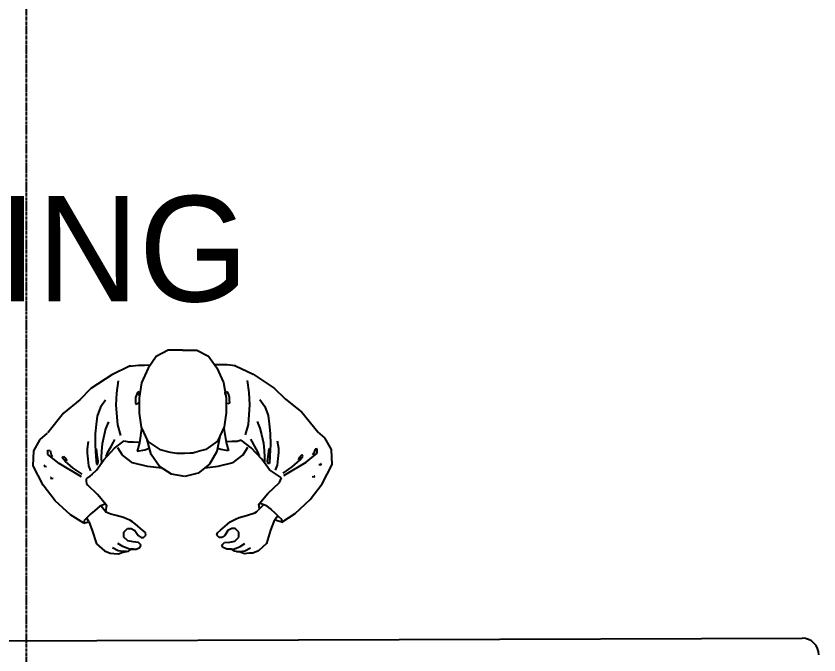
# Model space of a CAD drawing. Header units: millimetres. Extents: x -62354 to 129108, y -71259 to 35407.
# Drawn here: x 24841 to 26745, y 6281 to 7795 of the extents above; entities that cross this region are included whole.
import ezdxf

# ---------------------------------------------------------------- set-up
doc = ezdxf.new("R2010")
doc.units = ezdxf.units.MM
doc.header["$MEASUREMENT"] = 0
doc.linetypes.add('1st FL Layout xrf$0$CENTER2', pattern=[1.125, 0.75, -0.125, 0.125, -0.125])
doc.layers.add('1st FL Layout xrf$0$CR-Machine', color=7, linetype='Continuous', transparency=0.5)
doc.layers.add('1st FL Layout xrf$0$G-Grid Line', color=253, linetype='1st FL Layout xrf$0$CENTER2', transparency=0.5)
doc.layers.add('1st FL Layout xrf$0$CR-Room Name', color=7, linetype='Continuous')
doc.styles.add('1st FL Layout xrf$0$TEXT', font='cordia2.shx')

# ---------------------------------------------------------------- blocks, each defined once
blk = doc.blocks.new('1st FL Layout xrf$0$A$C2458504C_2_2_1')
for p, q in [((156.3, 459.1), (175, 475.9)), ((175, 475.9), (188.4, 481.8)), ((188.4, 481.8), (197.2, 481.8)), ((207.5, 475.9), (194.3, 468.7)), ((197.2, 481.8), (208.6, 483)), ((218.4, 477.7), (207.5, 475.9)), ((208.6, 483), (218.8, 479.2)), ((227.2, 477.3), (218.4, 477.7)), ((218.8, 479.2), (232.1, 477)), ((232.1, 477), (239, 471.7)), ((483.3, 476), (476.5, 470.8)), ((496.7, 478.3), (483.3, 476)), ((488.3, 476.4), (497, 476.7)), ((506.9, 482.1), (496.7, 478.3)), ((497, 476.7), (508, 475)), ((518.3, 480.9), (506.9, 482.1)), ((527, 480.8), (518.3, 480.9)), ((540.4, 475), (527, 480.8)), ((146.3, 427.2), (156.3, 459.1)), ((218.7, 465.9), (207.1, 458.3)), ((232, 471.4), (218.7, 465.9)), ((244.2, 471.7), (232, 471.4)), ((239, 471.7), (250.1, 472)), ((250.1, 472), (259.2, 467.8)), ((262, 462.7), (255.8, 456)), ((259.2, 467.8), (262, 462.7)), ((456.3, 466.9), (453.4, 461.8)), ((453.4, 461.8), (459.7, 455.1)), ((465.4, 471), (456.3, 466.9)), ((476.5, 470.8), (465.4, 471)), ((471.3, 470.8), (483.5, 470.4)), ((483.5, 470.4), (496.7, 465)), ((496.7, 465), (508.4, 457.3)), ((508, 475), (521.2, 467.8)), ((559.1, 458.2), (540.4, 475)), ((569.2, 426.2), (559.1, 458.2)), ((221.6, 443.3), (221.3, 431.6)), ((231, 452.7), (221.6, 443.3)), ((243.2, 455), (231, 452.7)), ((255.8, 456), (243.2, 455)), ((247.5, 428), (255, 439.8)), ((255, 439.8), (262.3, 444.3)), ((262.3, 444.3), (268.2, 444.2)), ((268.2, 444.2), (273.6, 438.8)), ((273.6, 438.8), (272.4, 433.1)), ((447.3, 443.3), (441.9, 437.9)), ((441.9, 437.9), (443.1, 432.1)), ((453.1, 443.4), (447.3, 443.3)), ((460.5, 438.8), (453.1, 443.4)), ((459.7, 455.1), (472.3, 454.1)), ((468, 427), (460.5, 438.8)), ((472.3, 454.1), (484.5, 451.7)), ((484.5, 451.7), (493.9, 442.4)), ((493.9, 442.4), (494.2, 430.7)), ((138.6, 406.5), (146.3, 427.2)), ((221.3, 431.6), (230.1, 422.8)), ((230.1, 422.8), (238.4, 423.2)), ((238.4, 423.2), (247.5, 428)), ((265.2, 427.1), (254.2, 417.3)), ((272.4, 433.1), (265.2, 427.1)), ((443.1, 432.1), (450.3, 426.2)), ((450.3, 426.2), (461.3, 416.4)), ((477.1, 422.3), (468, 427)), ((485.4, 421.8), (477.1, 422.3)), ((494.2, 430.7), (485.4, 421.8)), ((576.9, 405.6), (569.2, 426.2)), ((119.6, 408.2), (88.1, 387.8)), ((119.6, 408.2), (130.5, 404.9)), ((120.7, 401.6), (119.6, 408.2)), ((127.3, 395), (120.7, 401.6)), ((130.5, 404.9), (135.9, 402.5)), ((132.3, 397.1), (138.6, 406.5)), ((228.1, 399.9), (220.5, 396.9)), ((236, 403.7), (228.1, 399.9)), ((242, 407.1), (236, 403.7)), ((248.4, 412.4), (242, 407.1)), ((254.2, 417.3), (248.4, 412.4)), ((461.3, 416.4), (467.1, 411.4)), ((467.1, 411.4), (473.5, 406.2)), ((473.5, 406.2), (479.5, 402.8)), ((479.5, 402.8), (487.4, 399)), ((577.9, 406), (576.9, 405.5)), ((576.9, 405.6), (582.9, 396.5)), ((588.9, 409.3), (577.9, 406)), ((581.2, 396.1), (587.8, 402.7)), ((587.8, 402.7), (588.9, 409.3)), ((588.9, 409.3), (620.3, 388.9)), ((88.1, 387.8), (52, 355.1)), ((136, 386.3), (127.3, 395)), ((132.3, 397.1), (128.7, 393.7)), ((144.8, 378.6), (136, 386.3)), ((179.3, 383.8), (175.3, 380.1)), ((183.4, 386.2), (179.3, 383.8)), ((190.4, 388.6), (183.4, 386.2)), ((193.8, 389.4), (190.4, 388.6)), ((203.6, 392.4), (193.8, 389.4)), ((212.2, 394.7), (203.6, 392.4)), ((220.5, 396.9), (212.2, 394.7)), ((487.4, 399), (494.9, 396)), ((494.9, 396), (503.2, 393.7)), ((503.2, 393.7), (511.9, 391.5)), ((511.9, 391.5), (521.7, 388.5)), ((521.7, 388.5), (525, 387.7)), ((525, 387.7), (533.1, 385)), ((533.1, 385), (535.6, 383.6)), ((536.7, 382.1), (534.2, 366.6)), ((544.4, 372.3), (535.6, 383.6)), ((563.7, 379.7), (572.5, 387.4)), ((572.5, 387.4), (581.2, 396.1)), ((620.3, 388.9), (656.5, 356.2)), ((157.9, 367.7), (144.8, 378.6)), ((172.8, 364.8), (152.3, 340.1)), ((169.9, 363.3), (157.9, 367.7)), ((162.4, 366.1), (175.3, 380.1)), ((174.3, 365.5), (169.9, 363.3)), ((172.4, 376.9), (174.3, 365.5)), ((534.2, 366.6), (538.5, 364.4)), ((535.6, 365.9), (556.2, 341.2)), ((538.5, 364.4), (550.6, 368.8)), ((548, 367.9), (544.4, 372.3)), ((550.6, 368.8), (563.7, 379.7)), ((52, 355.1), (23.6, 317.6)), ((656.5, 356.2), (684.9, 318.7)), ((152.3, 340.1), (125, 314.3)), ((556.2, 341.2), (579.5, 319.2)), ((23.6, 317.6), (0, 271.8)), ((125, 314.3), (119.9, 303.7)), ((582.6, 315.1), (579.5, 319.2)), ((581.9, 303.1), (582.9, 306.2)), ((582.9, 310.1), (582.6, 315.1)), ((582.9, 306.2), (582.9, 310.1)), ((684.9, 318.7), (708.5, 272.9)), ((41.5, 302.1), (47.5, 301.5)), ((114.7, 298.1), (61.6, 266.4)), ((116.2, 292.2), (94.8, 277.4)), ((119.9, 303.7), (148.6, 284)), ((290.9, 270.7), (317.6, 291.3)), ((317.6, 291.3), (349, 299.5)), ((349, 299.5), (380.9, 294)), ((380.9, 294), (408.8, 275.6)), ((559.3, 284.4), (568.8, 293.2)), ((568.8, 293.2), (574.6, 297.6)), ((574.6, 297.6), (579.5, 301.5)), ((579.5, 301.5), (581.9, 303.1)), ((592.3, 293.3), (613.7, 278.5)), ((593.8, 299.2), (646.9, 267.5)), ((667, 303.2), (661, 302.6)), ((0, 271.8), (1.4, 236.5)), ((25.7, 272.9), (31.7, 273.1)), ((94.8, 277.4), (75.6, 261.2)), ((128.2, 257.3), (130.4, 273.3)), ((130.4, 273.3), (134.8, 284.8)), ((147.1, 251.5), (148.5, 269.6)), ((148.5, 269.6), (152.2, 269.6)), ((148.6, 284), (166.6, 258.9)), ((152.2, 269.6), (152.9, 262.4)), ((160.5, 253.8), (160.5, 268.1)), ((234.1, 266.5), (210.7, 248.5)), ((270.1, 275.5), (234.1, 266.5)), ((301.4, 278.8), (270.1, 275.5)), ((272.9, 240.4), (290.9, 270.7)), ((403.1, 279.1), (437.3, 275.5)), ((408.8, 275.6), (428.8, 247)), ((437.3, 275.5), (473.3, 266.5)), ((473.3, 266.5), (496.7, 248.5)), ((558.7, 284), (540.8, 258.9)), ((546.9, 253.8), (546.9, 268.1)), ((555.2, 269.6), (554.5, 262.4)), ((558.8, 269.6), (555.2, 269.6)), ((559.3, 284.4), (558.7, 284)), ((560.3, 251.5), (558.8, 269.6)), ((577, 273.3), (572.6, 284.8)), ((579.1, 257.3), (577, 273.3)), ((613.7, 278.5), (632.9, 262.3)), ((646.9, 267.5), (673.5, 246.1)), ((682.8, 274), (676.8, 274.2)), ((708.5, 272.9), (707.1, 237.6)), ((61.6, 266.4), (35, 245)), ((43.1, 245), (46.1, 249.4)), ((75.6, 261.2), (68.9, 252.4)), ((68.9, 252.4), (71.9, 249.4)), ((71.9, 249.4), (76.3, 253.9)), ((76.3, 253.9), (80, 260.5)), ((126.8, 243.6), (128.2, 257.3)), ((145.6, 224), (147.1, 251.5)), ((151.4, 253.7), (150, 239.9)), ((152.9, 262.4), (151.4, 253.7)), ((161.2, 238.7), (160.5, 253.8)), ((166.6, 258.9), (191.7, 232)), ((172.3, 251.4), (176.1, 241.2)), ((210.7, 248.5), (199.9, 230.5)), ((496.7, 248.5), (507.5, 230.5)), ((540.8, 258.9), (515.7, 232)), ((535.1, 251.4), (531.2, 241.2)), ((546.2, 238.7), (546.9, 253.8)), ((554.5, 262.4), (555.9, 253.7)), ((555.9, 253.7), (557.4, 239.9)), ((561.7, 224), (560.3, 251.5)), ((580.6, 243.6), (579.1, 257.3)), ((632.2, 254.9), (628.5, 261.6)), ((636.6, 250.5), (632.2, 254.9)), ((632.9, 262.3), (639.5, 253.5)), ((639.5, 253.5), (636.6, 250.5)), ((665.4, 246.1), (662.4, 250.5)), ((1.4, 236.5), (16.7, 209.1)), ((35, 245), (35, 234.7)), ((35, 234.7), (40.2, 235.4)), ((40.2, 235.4), (43.1, 245)), ((126.8, 232.7), (126.8, 243.6)), ((129.7, 215.3), (126.8, 232.7)), ((150, 239.9), (149.3, 233.4)), ((162.5, 221.1), (161.2, 238.7)), ((176.1, 241.2), (183.8, 227.3)), ((191.7, 232), (215, 214.1)), ((250.9, 219.4), (245.5, 239.2)), ((245.5, 239.2), (263.5, 235.6)), ((263.5, 235.6), (270.4, 233.3)), ((265.8, 204.8), (272.9, 240.4)), ((271.2, 216.2), (299, 235.5)), ((299, 235.5), (318, 240.2)), ((324.9, 242.1), (318, 240.2)), ((329.9, 243.2), (324.9, 242.1)), ((336.5, 243.6), (329.9, 243.2)), ((349.6, 244), (336.5, 243.6)), ((357, 244), (349.6, 244)), ((367.9, 244), (357, 244)), ((383.3, 241.7), (367.9, 244)), ((408.4, 235.5), (383.3, 241.7)), ((436.2, 216.2), (408.4, 235.5)), ((428.8, 247), (438.2, 212)), ((443.9, 235.6), (433.1, 232)), ((461.8, 239.2), (443.9, 235.6)), ((456.5, 219.4), (461.8, 239.2)), ((515.7, 232), (492.3, 214.1)), ((531.2, 241.2), (523.6, 227.3)), ((544.9, 221.1), (546.2, 238.7)), ((557.4, 239.9), (558.1, 233.4)), ((577.7, 215.3), (580.6, 232.7)), ((580.6, 232.7), (580.6, 243.6)), ((668.3, 236.5), (665.4, 246.1)), ((673.5, 235.8), (668.3, 236.5)), ((673.5, 246.1), (673.5, 235.8)), ((707.1, 237.6), (691.7, 210.2)), ((146.4, 197.9), (145.6, 224)), ((167, 200.2), (162.5, 221.1)), ((183.8, 227.3), (189.5, 217.1)), ((189.5, 217.1), (192.7, 211.4)), ((215, 214.1), (225.1, 216.5)), ((225.1, 216.5), (237.1, 217.1)), ((237.1, 217.1), (251.5, 217.7)), ((256.3, 185.4), (250.9, 219.4)), ((255.4, 182.4), (271.2, 216.2)), ((451.9, 182.4), (436.2, 216.2)), ((451.1, 185.4), (456.5, 219.4)), ((470.2, 217.1), (455.9, 217.7)), ((482.3, 216.5), (470.2, 217.1)), ((492.3, 214.1), (482.3, 216.5)), ((517.9, 217.1), (514.7, 211.4)), ((523.6, 227.3), (517.9, 217.1)), ((540.3, 200.2), (544.9, 221.1)), ((561, 197.9), (561.7, 224)), ((691.7, 210.2), (674.7, 195.7)), ((16.7, 209.1), (33.8, 194.6)), ((71.1, 148), (33.8, 194.6)), ((148.5, 175.5), (146.4, 197.9)), ((171, 185.8), (167, 200.2)), ((198.9, 176.4), (206.1, 201.5)), ((508.5, 176.4), (501.3, 201.5)), ((536.4, 185.8), (540.3, 200.2)), ((558.8, 175.5), (561, 197.9)), ((636.3, 148), (673.6, 194.6)), ((150.7, 155.9), (148.5, 175.5)), ((177.5, 169.4), (171, 185.8)), ((195.3, 129.8), (198.9, 176.4)), ((250.6, 148.6), (255.4, 182.4)), ((456.8, 148.6), (451.9, 182.4)), ((512.1, 129.8), (508.5, 176.4)), ((529.9, 169.4), (536.4, 185.8)), ((556.7, 155.9), (558.8, 175.5)), ((158.7, 134.2), (150.7, 155.9)), ((548.7, 134.2), (556.7, 155.9)), ((110, 116.7), (71.1, 148)), ((171, 117.6), (158.7, 134.2)), ((250.6, 113.5), (250.6, 148.6)), ((456.8, 113.5), (456.8, 148.6)), ((536.4, 117.6), (548.7, 134.2)), ((597.4, 116.7), (636.3, 148)), ((136.3, 90.4), (110, 116.7)), ((197.1, 101.1), (195.3, 129.8)), ((243, 126.3), (246.5, 127.8)), ((243, 118.7), (243, 126.3)), ((243.5, 111.7), (243, 118.7)), ((246.5, 127.8), (251.1, 124.7)), ((250.6, 113.5), (250.6, 119.6)), ((462.1, 127.8), (457.6, 124.7)), ((465.7, 126.3), (462.1, 127.8)), ((465.2, 111.7), (465.7, 118.7)), ((465.7, 118.7), (465.7, 126.3)), ((510.3, 101.1), (512.1, 129.8)), ((571.1, 90.4), (597.4, 116.7)), ((200.7, 72.4), (197.1, 101.1)), ((246, 103.6), (243.5, 111.7)), ((249.1, 98.6), (246, 103.6)), ((252.6, 99.6), (249.1, 98.6)), ((256.7, 77.3), (250.6, 113.5)), ((251.7, 107.1), (252.6, 99.6)), ((450.7, 77.3), (456.8, 113.5)), ((457, 107.1), (456.1, 99.6)), ((456.1, 99.6), (459.6, 98.6)), ((459.6, 98.6), (462.6, 103.6)), ((462.6, 103.6), (465.2, 111.7)), ((506.7, 72.4), (510.3, 101.1)), ((186.4, 57.8), (136.3, 90.4)), ((272.4, 42.3), (256.7, 77.3)), ((435, 42.3), (450.7, 77.3)), ((521, 57.8), (571.1, 90.4)), ((227.8, 37.8), (186.4, 57.8)), ((479.6, 37.8), (521, 57.8)), ((291.7, 14.5), (272.4, 42.3)), ((415.7, 14.5), (435, 42.3)), ((227.8, 37.8), (249, 35.3)), ((231.2, 37), (227.8, 37.8)), ((249, 35.3), (263.4, 35.3)), ((263.4, 35.3), (278.6, 34.6)), ((444, 35.3), (428.8, 34.6)), ((458.4, 35.3), (444, 35.3)), ((479.6, 37.8), (458.4, 35.3)), ((476.2, 37), (479.6, 37.8)), ((319.5, 0), (291.7, 14.5)), ((387.9, 0), (415.7, 14.5)), ((353.7, 0), (319.5, 0)), ((353.7, 0), (387.9, 0))]:
    blk.add_line(p, q)
for centre, start, end in [((41.5, 300.9), 255.6129, 90.0608), ((667, 302), 89.9392, 284.3871), ((25.8, 271.7), 262.7328, 97.1806), ((682.7, 272.8), 82.8194, 277.2672)]:
    blk.add_arc(centre, 1.2, start, end)
blk = doc.blocks.new('1st FL Layout xrf$0$M5')
at = {"layer": '1st FL Layout xrf$0$CR-Machine'}
blk.add_line((24094.6, 7127.8), (26704.6, 7137.1), dxfattribs=at)
blk.add_arc((26704.7, 7097.1), 40, 0.2023, 90.2023, dxfattribs=at)
at = {"layer": '1st FL Layout xrf$0$CR-Machine', "rotation": 180.202321424082}
blk.add_blockref('1st FL Layout xrf$0$A$C2458504C_2_2_1', (25589.6, 7820.7), dxfattribs=at)
blk = doc.blocks.new('1st FL Layout xrf')
at = {"layer": '1st FL Layout xrf$0$G-Grid Line', "ltscale": 10}
blk.add_line((24865.1, 33307.4), (24865.1, -20796.5), dxfattribs=at)
at = {"layer": '1st FL Layout xrf$0$CR-Machine'}
blk.add_blockref('1st FL Layout xrf$0$M5', (0, -816.5), dxfattribs=at)
at = {"layer": '1st FL Layout xrf$0$CR-Room Name', "insert": (22362.2, 7368.4), "char_height": 250, "attachment_point": 1, "style": '1st FL Layout xrf$0$TEXT'}
blk.add_mtext_dynamic_manual_height_columns('\\pxqc,t11;LIQUID FILLING', width=3589.991, gutter_width=1000, heights=[0], dxfattribs=at)

msp = doc.modelspace()

# ---------------------------------------------------------------- block references
msp.add_blockref('1st FL Layout xrf', (0, 0))

doc.saveas('drawing.dxf')
